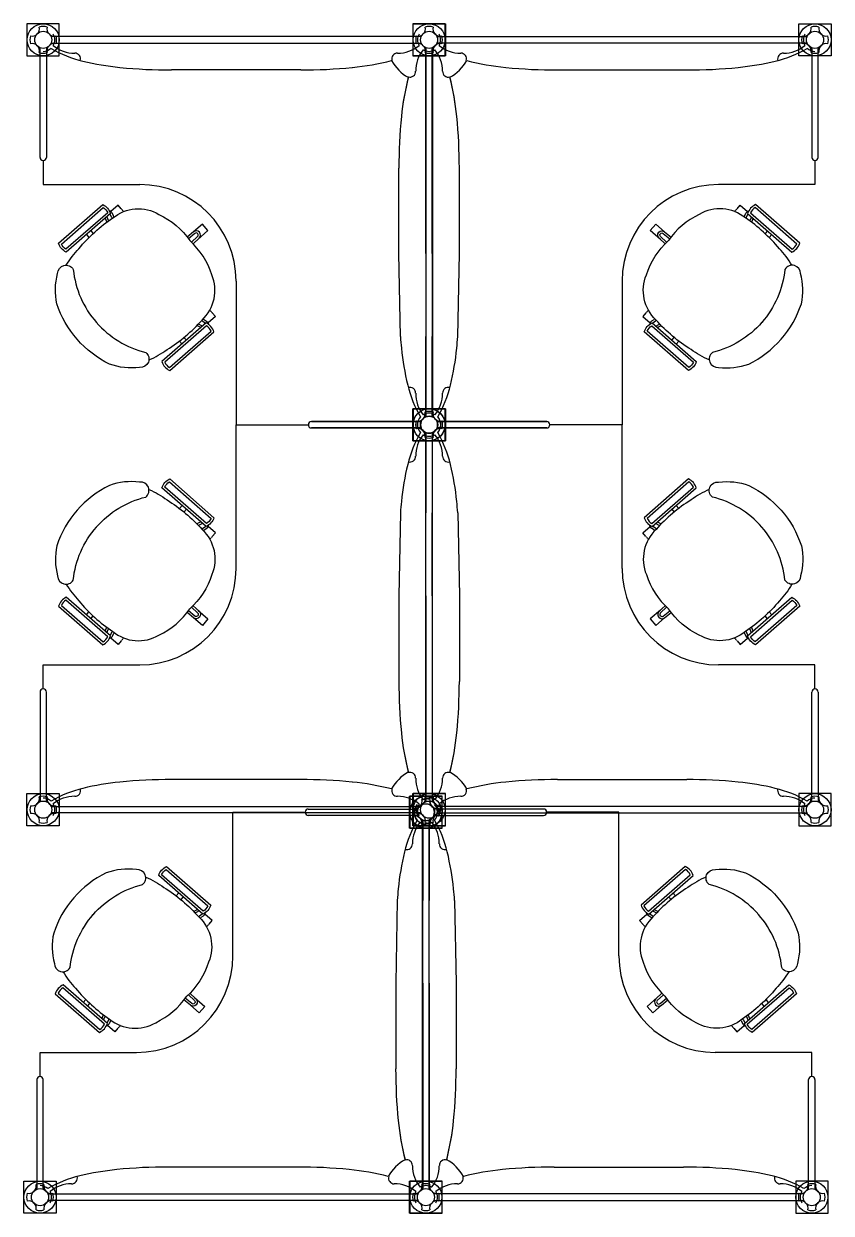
# Model space of a CAD drawing. Header units: centimetres. Extents: x 534 to 2907, y -1306 to 581.
# Drawn here: x 2188.1 to 2521.6, y 50.8 to 541.9 of the extents above; entities that cross this region are included whole.
import ezdxf

# ---------------------------------------------------------------- set-up
doc = ezdxf.new("R2010")
doc.units = ezdxf.units.CM
doc.linetypes.add('CACHE', pattern=[0.375, 0.25, -0.125])
doc.layers.add('layer_1', color=175, linetype='Continuous')
doc.layers.add('layer_2', color=251, linetype='Continuous')

msp = doc.modelspace()

# ---------------------------------------------------------------- linework, layer by layer
at = {"layer": 'layer_1'}
for p, q in [((2352.24, 536.59), (2199.39, 536.59)), ((2358.79, 536.59), (2511.63, 536.59)), ((2194.79, 486.74), (2194.79, 532.03)), ((2197.44, 532.03), (2197.44, 486.74)), ((2199.39, 533.94), (2352.24, 533.94)), ((2354.15, 531.99), (2354.15, 412.66)), ((2354.22, 446.97), (2354.22, 531.99)), ((2356.8, 446.97), (2356.8, 531.99)), ((2356.87, 531.99), (2356.87, 412.66)), ((2511.63, 533.94), (2358.79, 533.94)), ((2513.58, 532.03), (2513.58, 486.74)), ((2516.23, 486.74), (2516.23, 532.03)), ((2196.12, 475.51), (2235.96, 475.51)), ((2514.91, 475.51), (2475.07, 475.51)), ((2213.96, 454.84), (2215.02, 453.62)), ((2215.75, 456.41), (2216.74, 455.28)), ((2495.27, 456.41), (2494.29, 455.28)), ((2497.06, 454.84), (2496, 453.62)), ((2275.8, 435.67), (2275.8, 376.33)), ((2435.23, 435.67), (2435.23, 376.33)), ((2354.15, 412.7), (2354.15, 379.6)), ((2354.22, 379.6), (2354.22, 412.7)), ((2356.8, 379.6), (2356.8, 412.7)), ((2356.87, 412.7), (2356.87, 379.6)), ((2253.45, 409.66), (2252.39, 410.87)), ((2255.24, 411.23), (2254.26, 412.35)), ((2455.78, 411.23), (2456.76, 412.35)), ((2457.58, 409.66), (2458.63, 410.87)), ((2275.8, 316.99), (2275.8, 376.33)), ((2275.8, 376.33), (2305.62, 376.33)), ((2275.8, 376.33), (2305.62, 376.33)), ((2306.95, 377.65), (2352.24, 377.65)), ((2352.24, 377.65), (2306.95, 377.65)), ((2352.24, 375), (2306.95, 375)), ((2306.95, 375), (2352.24, 375)), ((2404.08, 377.65), (2358.79, 377.65)), ((2358.79, 377.65), (2404.08, 377.65)), ((2358.79, 375), (2404.08, 375)), ((2404.08, 375), (2358.79, 375)), ((2435.23, 376.33), (2405.4, 376.33)), ((2435.23, 376.33), (2405.4, 376.33)), ((2435.23, 316.99), (2435.23, 376.33)), ((2354.15, 339.95), (2354.15, 373.05)), ((2354.22, 373.05), (2354.22, 339.95)), ((2356.8, 373.05), (2356.8, 339.95)), ((2356.87, 339.95), (2356.87, 373.05)), ((2253.45, 342.99), (2252.39, 341.78)), ((2255.24, 341.42), (2254.26, 340.3)), ((2354.15, 220.66), (2354.15, 340)), ((2356.87, 220.66), (2356.87, 340)), ((2455.78, 341.42), (2456.76, 340.3)), ((2457.58, 342.99), (2458.63, 341.78)), ((2354.22, 305.69), (2354.22, 220.66)), ((2356.8, 305.69), (2356.8, 220.66)), ((2213.96, 297.82), (2215.02, 299.03)), ((2215.75, 296.25), (2216.74, 297.37)), ((2495.27, 296.25), (2494.29, 297.37)), ((2497.06, 297.82), (2496, 299.03)), ((2196.12, 277.15), (2235.96, 277.15)), ((2514.91, 277.15), (2475.07, 277.15)), ((2194.79, 265.92), (2194.79, 220.63)), ((2197.44, 220.63), (2197.44, 265.92)), ((2513.58, 220.63), (2513.58, 265.92)), ((2516.23, 265.92), (2516.23, 220.63)), ((2199.39, 218.71), (2352.24, 218.71)), ((2274.47, 156.99), (2274.47, 216.33)), ((2274.47, 216.33), (2304.3, 216.33)), ((2305.62, 217.65), (2350.91, 217.65)), ((2402.75, 217.65), (2357.46, 217.65)), ((2511.63, 218.71), (2358.79, 218.71)), ((2433.9, 216.33), (2404.08, 216.33)), ((2433.9, 156.99), (2433.9, 216.33)), ((2352.24, 216.06), (2199.39, 216.06)), ((2350.91, 215), (2305.62, 215)), ((2352.82, 179.95), (2352.82, 213.05)), ((2352.9, 213.05), (2352.9, 179.95)), ((2355.47, 213.05), (2355.47, 179.95)), ((2355.55, 179.95), (2355.55, 213.05)), ((2357.46, 215), (2402.75, 215)), ((2358.79, 216.06), (2511.63, 216.06)), ((2252.12, 182.99), (2251.06, 181.78)), ((2456.25, 182.99), (2457.31, 181.78)), ((2253.92, 181.42), (2252.94, 180.3)), ((2352.82, 60.66), (2352.82, 180)), ((2355.55, 60.66), (2355.55, 180)), ((2454.46, 181.42), (2455.44, 180.3)), ((2352.9, 145.69), (2352.9, 60.66)), ((2355.47, 145.69), (2355.47, 60.66)), ((2212.63, 137.82), (2213.69, 139.03)), ((2495.74, 137.82), (2494.68, 139.03)), ((2214.43, 136.25), (2215.41, 137.37)), ((2493.94, 136.25), (2492.96, 137.37)), ((2194.79, 117.15), (2234.63, 117.15)), ((2513.58, 117.15), (2473.74, 117.15)), ((2193.47, 105.92), (2193.47, 60.63)), ((2196.12, 60.63), (2196.12, 105.92)), ((2512.26, 60.63), (2512.26, 105.92)), ((2514.91, 105.92), (2514.91, 60.63)), ((2198.07, 58.71), (2350.91, 58.71)), ((2350.91, 56.06), (2198.07, 56.06)), ((2510.31, 58.71), (2357.46, 58.71)), ((2357.46, 56.06), (2510.31, 56.06))]:
    msp.add_line(p, q, dxfattribs=at)
at = {"layer": 'layer_1', "linetype": 'Continuous'}
for p, q in [((2196.12, 485.41), (2196.12, 475.51)), ((2514.91, 485.41), (2514.91, 475.51)), ((2354.22, 446.97), (2354.22, 412.7)), ((2356.8, 446.97), (2356.8, 412.7)), ((2354.22, 305.69), (2354.22, 339.95)), ((2356.8, 305.69), (2356.8, 339.95)), ((2196.12, 267.24), (2196.12, 277.15)), ((2514.91, 267.24), (2514.91, 277.15)), ((2352.9, 145.69), (2352.9, 179.95)), ((2355.47, 145.69), (2355.47, 179.95)), ((2194.79, 107.24), (2194.79, 117.15)), ((2513.58, 107.24), (2513.58, 117.15))]:
    msp.add_line(p, q, dxfattribs=at)
for points in [[(2189.41, 528.64), (2202.74, 528.64), (2202.74, 541.89), (2189.41, 541.89)], [(2348.8, 528.64), (2362.13, 528.64), (2362.13, 541.89), (2348.8, 541.89)], [(2362.22, 528.64), (2348.89, 528.64), (2348.89, 541.89), (2362.22, 541.89)], [(2521.61, 528.64), (2508.28, 528.64), (2508.28, 541.89), (2521.61, 541.89)], [(2348.77, 382.95), (2362.1, 382.95), (2362.1, 369.7), (2348.77, 369.7)], [(2348.77, 369.7), (2362.1, 369.7), (2362.1, 382.95), (2348.77, 382.95)], [(2362.26, 382.95), (2348.93, 382.95), (2348.93, 369.7), (2362.26, 369.7)], [(2362.26, 369.7), (2348.93, 369.7), (2348.93, 382.95), (2362.26, 382.95)], [(2189.41, 224.01), (2202.74, 224.01), (2202.74, 210.77), (2189.41, 210.77)], [(2347.44, 222.95), (2360.77, 222.95), (2360.77, 209.7), (2347.44, 209.7)], [(2360.93, 222.95), (2347.6, 222.95), (2347.6, 209.7), (2360.93, 209.7)], [(2348.8, 224.01), (2362.13, 224.01), (2362.13, 210.77), (2348.8, 210.77)], [(2362.22, 224.01), (2348.89, 224.01), (2348.89, 210.77), (2362.22, 210.77)], [(2521.61, 224.01), (2508.28, 224.01), (2508.28, 210.77), (2521.61, 210.77)], [(2188.08, 64.01), (2201.41, 64.01), (2201.41, 50.77), (2188.08, 50.77)], [(2347.48, 64.01), (2360.81, 64.01), (2360.81, 50.77), (2347.48, 50.77)], [(2360.9, 64.01), (2347.56, 64.01), (2347.56, 50.77), (2360.9, 50.77)], [(2520.29, 64.01), (2506.96, 64.01), (2506.96, 50.77), (2520.29, 50.77)]]:
    msp.add_lwpolyline(points, close=True, dxfattribs=at)
at = {"layer": 'layer_1'}
for points in [[(2220.71, 467.22, -0.207753), (2223.92, 463.55), (2205.65, 447.57, -0.207753), (2202.44, 451.25)], [(2490.31, 467.22, 0.207753), (2487.1, 463.55), (2505.37, 447.57, 0.207753), (2508.58, 451.25)], [(2266.62, 414.69, 0.207753), (2263.41, 418.37), (2245.14, 402.4, 0.207753), (2248.35, 398.72)], [(2444.4, 414.69, -0.207753), (2447.61, 418.37), (2465.88, 402.4, -0.207753), (2462.67, 398.72)], [(2266.62, 337.96, -0.207753), (2263.41, 334.28), (2245.14, 350.25, -0.207753), (2248.35, 353.93)], [(2444.4, 337.96, 0.207753), (2447.61, 334.28), (2465.88, 350.25, 0.207753), (2462.67, 353.93)], [(2220.71, 285.43, 0.207753), (2223.92, 289.11), (2205.65, 305.08, 0.207753), (2202.44, 301.4)], [(2490.31, 285.43, -0.207753), (2487.1, 289.11), (2505.37, 305.08, -0.207753), (2508.58, 301.4)], [(2265.3, 177.96, -0.207753), (2262.09, 174.28), (2243.81, 190.25, -0.207753), (2247.03, 193.93)], [(2443.07, 177.96, 0.207753), (2446.29, 174.28), (2464.56, 190.25, 0.207753), (2461.34, 193.93)], [(2219.38, 125.43, 0.207753), (2222.6, 129.11), (2204.33, 145.08, 0.207753), (2201.11, 141.4)], [(2488.99, 125.43, -0.207753), (2485.77, 129.11), (2504.05, 145.08, -0.207753), (2507.26, 141.4)]]:
    msp.add_lwpolyline(points, format="xyb", close=True, dxfattribs=at)
for points in [[(2228.32, 465.54), (2227.01, 467.03), (2224, 464.4)], [(2482.71, 465.54), (2484.01, 467.03), (2487.02, 464.4)], [(2259.94, 452.84), (2264.15, 456.52), (2261.84, 459.16), (2258.22, 455.99)], [(2451.08, 452.84), (2446.87, 456.52), (2449.18, 459.16), (2452.8, 455.99)], [(2265.95, 422.48), (2267.26, 420.99), (2264.24, 418.35)], [(2445.07, 422.48), (2443.76, 420.99), (2446.78, 418.35)], [(2265.95, 330.17), (2267.26, 331.67), (2264.24, 334.3)], [(2445.07, 330.17), (2443.76, 331.67), (2446.78, 334.3)], [(2259.94, 299.82), (2264.15, 296.14), (2261.84, 293.5), (2258.22, 296.66)], [(2451.08, 299.82), (2446.87, 296.14), (2449.18, 293.5), (2452.8, 296.66)], [(2228.32, 287.12), (2227.01, 285.62), (2224, 288.26)], [(2482.71, 287.12), (2484.01, 285.62), (2487.02, 288.26)], [(2264.63, 170.17), (2265.93, 171.67), (2262.92, 174.3)], [(2443.74, 170.17), (2442.44, 171.67), (2445.45, 174.3)], [(2258.61, 139.82), (2262.82, 136.14), (2260.52, 133.5), (2256.9, 136.66)], [(2449.76, 139.82), (2445.55, 136.14), (2447.86, 133.5), (2451.48, 136.66)], [(2226.99, 127.12), (2225.69, 125.62), (2222.67, 128.26)], [(2481.38, 127.12), (2482.69, 125.62), (2485.7, 128.26)]]:
    msp.add_lwpolyline(points, dxfattribs=at)
for points in [[(2205.62, 442.18, -0.057489), (2210.84, 449.03, -0.071475), (2224.87, 461.74, -0.311745), (2243.9, 463.21, -0.130308), (2256.69, 452.34)], [(2222.4, 462.22), (2222.94, 460.84, -0.491323)], [(2225.08, 462.71), (2224.64, 463.66, 0.22938), (2223.46, 464.63)], [(2224.38, 462.1), (2223.83, 463.28, 0.040993), (2223.76, 463.4)], [(2505.41, 442.18, 0.057489), (2500.19, 449.03, 0.071475), (2486.15, 461.74, 0.311745), (2467.12, 463.21, 0.130308), (2454.33, 452.34)], [(2485.94, 462.71), (2486.38, 463.66, -0.22938), (2487.56, 464.63)], [(2486.64, 462.1), (2487.19, 463.28, -0.040993), (2487.26, 463.4)], [(2488.62, 462.22), (2488.08, 460.84, 0.491323)], [(2221.69, 461.59), (2222.23, 460.22, -0.491323)], [(2489.33, 461.59), (2488.79, 460.22, 0.491323)], [(2239.79, 403.09, 0.057489), (2247.28, 407.34, 0.071475), (2261.75, 419.55, 0.311745), (2265.75, 438.22, 0.130308), (2256.69, 452.34)], [(2258.02, 451.05), (2260.52, 453.36, 0.971301), (2258.21, 456), (2255.58, 453.84, -0.491323)], [(2257.39, 451.68), (2259.91, 454.02, 0.971301), (2258.78, 455.31), (2256.13, 453.12, -0.491323)], [(2471.23, 403.09, -0.057489), (2463.74, 407.34, -0.071475), (2449.27, 419.55, -0.311745), (2445.27, 438.22, -0.130308), (2454.34, 452.34)], [(2453, 451.05), (2450.5, 453.36, -0.971301), (2452.81, 456), (2455.44, 453.84, 0.491323)], [(2453.63, 451.68), (2451.11, 454.02, -0.971301), (2452.24, 455.31), (2454.89, 453.12, 0.491323)], [(2218.05, 418.62, 0.155221), (2238.49, 406.18, -0.75956), (2235.93, 400.02, -0.12086), (2223.5, 401.39, -0.103151), (2210.12, 411.64, -0.103151), (2201.76, 426.27, -0.12086), (2202.06, 438.76, -0.75956), (2208.51, 440.48, 0.155221), (2218.11, 418.56)], [(2492.97, 418.62, -0.155221), (2472.53, 406.18, 0.75956), (2475.1, 400.02, 0.12086), (2487.52, 401.39, 0.103151), (2500.9, 411.64, 0.103151), (2509.27, 426.27, 0.12086), (2508.96, 438.76, 0.75956), (2502.52, 440.48, -0.155221), (2492.92, 418.56)], [(2261.9, 417.05), (2260.58, 417.79, 0.491323)], [(2262.01, 419.04), (2263.12, 418.34, -0.049806), (2263.25, 418.23)], [(2262.72, 419.65), (2263.6, 419.09, -0.230699), (2264.4, 417.78)], [(2448.3, 419.65), (2447.42, 419.09, 0.230699), (2446.62, 417.78)], [(2449.01, 419.04), (2447.91, 418.34, 0.049806), (2447.77, 418.23)], [(2449.12, 417.05), (2450.44, 417.79, -0.491323)], [(2261.18, 416.42), (2259.87, 417.16, 0.491323)], [(2449.84, 416.42), (2451.16, 417.16, -0.491323)], [(2218.05, 334.03, -0.155221), (2238.49, 346.48, 0.75956), (2235.93, 352.63, 0.12086), (2223.5, 351.27, 0.103151), (2210.12, 341.02, 0.103151), (2201.76, 326.38, 0.12086), (2202.06, 313.89, 0.75956), (2208.51, 312.17, -0.155221), (2218.11, 334.09)], [(2239.79, 349.57, -0.057489), (2247.28, 345.31, -0.071475), (2261.75, 333.11, -0.311745), (2265.75, 314.44, -0.130308), (2256.69, 300.31)], [(2471.23, 349.57, 0.057489), (2463.74, 345.31, 0.071475), (2449.27, 333.11, 0.311745), (2445.27, 314.44, 0.130308), (2454.34, 300.31)], [(2492.97, 334.03, 0.155221), (2472.53, 346.48, -0.75956), (2475.1, 352.63, -0.12086), (2487.52, 351.27, -0.103151), (2500.9, 341.02, -0.103151), (2509.27, 326.38, -0.12086), (2508.96, 313.89, -0.75956), (2502.52, 312.17, 0.155221), (2492.92, 334.09)], [(2261.18, 336.23), (2259.87, 335.5, -0.491323)], [(2261.9, 335.6), (2260.58, 334.87, -0.491323)], [(2262.01, 333.62), (2263.12, 334.32, 0.049806), (2263.25, 334.42)], [(2262.72, 333), (2263.6, 333.56, 0.230699), (2264.4, 334.87)], [(2448.3, 333), (2447.42, 333.56, -0.230699), (2446.62, 334.87)], [(2449.01, 333.62), (2447.91, 334.32, -0.049806), (2447.77, 334.42)], [(2449.12, 335.6), (2450.44, 334.87, 0.491323)], [(2449.84, 336.23), (2451.16, 335.5, 0.491323)], [(2205.62, 310.47, 0.057489), (2210.84, 303.62, 0.071475), (2224.87, 290.91, 0.311745), (2243.9, 289.44, 0.130308), (2256.69, 300.32)], [(2505.41, 310.47, -0.057489), (2500.19, 303.62, -0.071475), (2486.15, 290.91, -0.311745), (2467.12, 289.44, -0.130308), (2454.33, 300.32)], [(2258.02, 301.61), (2260.52, 299.29, -0.971301), (2258.21, 296.65), (2255.58, 298.82, 0.491323)], [(2257.39, 300.97), (2259.91, 298.64, -0.971301), (2258.78, 297.34), (2256.13, 299.53, 0.491323)], [(2453, 301.61), (2450.5, 299.29, 0.971301), (2452.81, 296.65), (2455.44, 298.82, -0.491323)], [(2453.63, 300.97), (2451.11, 298.64, 0.971301), (2452.24, 297.34), (2454.89, 299.53, -0.491323)], [(2221.69, 291.06), (2222.23, 292.44, 0.491323)], [(2222.4, 290.44), (2222.94, 291.81, 0.491323)], [(2225.08, 289.94), (2224.64, 289, -0.22938), (2223.46, 288.03)], [(2224.38, 290.56), (2223.83, 289.37, -0.040993), (2223.76, 289.25)], [(2485.94, 289.94), (2486.38, 289, 0.22938), (2487.56, 288.03)], [(2486.64, 290.56), (2487.19, 289.37, 0.040993), (2487.26, 289.25)], [(2488.62, 290.44), (2488.08, 291.81, -0.491323)], [(2489.33, 291.06), (2488.79, 292.44, -0.491323)], [(2216.73, 174.03, -0.155221), (2237.17, 186.48, 0.75956), (2234.6, 192.63, 0.12086), (2222.18, 191.27, 0.103151), (2208.8, 181.02, 0.103151), (2200.43, 166.38, 0.12086), (2200.74, 153.89, 0.75956), (2207.18, 152.17, -0.155221), (2216.78, 174.09)], [(2491.65, 174.03, 0.155221), (2471.2, 186.48, -0.75956), (2473.77, 192.63, -0.12086), (2486.19, 191.27, -0.103151), (2499.57, 181.02, -0.103151), (2507.94, 166.38, -0.12086), (2507.63, 153.89, -0.75956), (2501.19, 152.17, 0.155221), (2491.59, 174.09)], [(2238.47, 189.57, -0.057489), (2245.95, 185.31, -0.071475), (2260.42, 173.11, -0.311745), (2264.43, 154.44, -0.130308), (2255.36, 140.31)], [(2469.9, 189.57, 0.057489), (2462.42, 185.31, 0.071475), (2447.95, 173.11, 0.311745), (2443.95, 154.44, 0.130308), (2453.01, 140.31)], [(2259.86, 176.23), (2258.54, 175.5, -0.491323)], [(2260.57, 175.6), (2259.26, 174.87, -0.491323)], [(2260.69, 173.62), (2261.79, 174.32, 0.049806), (2261.93, 174.42)], [(2261.39, 173), (2262.27, 173.56, 0.230699), (2263.08, 174.87)], [(2446.98, 173), (2446.1, 173.56, -0.230699), (2445.3, 174.87)], [(2447.68, 173.62), (2446.58, 174.32, -0.049806), (2446.45, 174.42)], [(2447.8, 175.6), (2449.12, 174.87, 0.491323)], [(2448.52, 176.23), (2449.83, 175.5, 0.491323)], [(2204.29, 150.47, 0.057489), (2209.51, 143.62, 0.071475), (2223.54, 130.91, 0.311745), (2242.58, 129.44, 0.130308), (2255.37, 140.32)], [(2504.08, 150.47, -0.057489), (2498.86, 143.62, -0.071475), (2484.83, 130.91, -0.311745), (2465.79, 129.44, -0.130308), (2453.01, 140.32)], [(2256.7, 141.61), (2259.2, 139.29, -0.971301), (2256.89, 136.65), (2254.26, 138.82, 0.491323)], [(2256.06, 140.97), (2258.59, 138.64, -0.971301), (2257.46, 137.34), (2254.8, 139.53, 0.491323)], [(2451.67, 141.61), (2449.17, 139.29, 0.971301), (2451.48, 136.65), (2454.11, 138.82, -0.491323)], [(2452.31, 140.97), (2449.78, 138.64, 0.971301), (2450.91, 137.34), (2453.57, 139.53, -0.491323)], [(2220.36, 131.06), (2220.9, 132.44, 0.491323)], [(2221.08, 130.44), (2221.62, 131.81, 0.491323)], [(2223.76, 129.94), (2223.32, 129, -0.22938), (2222.14, 128.03)], [(2223.05, 130.56), (2222.5, 129.37, -0.040993), (2222.44, 129.25)], [(2484.62, 129.94), (2485.05, 129, 0.22938), (2486.24, 128.03)], [(2485.32, 130.56), (2485.87, 129.37, 0.040993), (2485.94, 129.25)], [(2487.29, 130.44), (2486.75, 131.81, -0.491323)], [(2488.01, 131.06), (2487.47, 132.44, -0.491323)]]:
    msp.add_lwpolyline(points, format="xyb", dxfattribs=at)
at = {"layer": 'layer_1', "linetype": 'CACHE'}
for points in [[(2224.62, 461.57), (2224.38, 462.1, 0.971301)], [(2225.35, 462.12), (2225.08, 462.71, 0.971301)], [(2485.67, 462.12), (2485.94, 462.71, -0.971301)], [(2486.4, 461.57), (2486.64, 462.1, -0.971301)], [(2222.23, 460.22), (2222.33, 459.95, -0.491323)], [(2222.94, 460.84), (2223.08, 460.49, -0.491323)], [(2488.08, 460.84), (2487.94, 460.49, 0.491323)], [(2488.79, 460.22), (2488.69, 459.95, 0.491323)], [(2260.58, 417.79), (2260.28, 417.95, 0.491323)], [(2261.55, 419.33), (2262.01, 419.04, -0.971301)], [(2262.2, 419.99), (2262.72, 419.65, -0.971301)], [(2448.83, 419.99), (2448.3, 419.65, 0.971301)], [(2449.47, 419.33), (2449.01, 419.04, 0.971301)], [(2450.44, 417.79), (2450.74, 417.95, -0.491323)], [(2259.87, 417.16), (2259.64, 417.29, 0.491323)], [(2451.16, 417.16), (2451.38, 417.29, -0.491323)], [(2259.87, 335.5), (2259.64, 335.37, -0.491323)], [(2260.58, 334.87), (2260.28, 334.7, -0.491323)], [(2450.44, 334.87), (2450.74, 334.7, 0.491323)], [(2451.16, 335.5), (2451.38, 335.37, 0.491323)], [(2261.55, 333.32), (2262.01, 333.62, 0.971301)], [(2262.2, 332.67), (2262.72, 333, 0.971301)], [(2448.83, 332.67), (2448.3, 333, -0.971301)], [(2449.47, 333.32), (2449.01, 333.62, -0.971301)], [(2222.23, 292.44), (2222.33, 292.71, 0.491323)], [(2222.94, 291.81), (2223.08, 292.16, 0.491323)], [(2224.62, 291.08), (2224.38, 290.56, -0.971301)], [(2225.35, 290.53), (2225.08, 289.94, -0.971301)], [(2485.67, 290.53), (2485.94, 289.94, 0.971301)], [(2486.4, 291.08), (2486.64, 290.56, 0.971301)], [(2488.08, 291.81), (2487.94, 292.16, -0.491323)], [(2488.79, 292.44), (2488.69, 292.71, -0.491323)], [(2258.54, 175.5), (2258.31, 175.37, -0.491323)], [(2259.26, 174.87), (2258.96, 174.7, -0.491323)], [(2260.23, 173.32), (2260.69, 173.62, 0.971301)], [(2260.87, 172.67), (2261.39, 173, 0.971301)], [(2447.5, 172.67), (2446.98, 173, -0.971301)], [(2448.14, 173.32), (2447.68, 173.62, -0.971301)], [(2449.12, 174.87), (2449.42, 174.7, 0.491323)], [(2449.83, 175.5), (2450.06, 175.37, 0.491323)], [(2220.9, 132.44), (2221.01, 132.71, 0.491323)], [(2487.47, 132.44), (2487.36, 132.71, -0.491323)], [(2221.62, 131.81), (2221.76, 132.16, 0.491323)], [(2223.29, 131.08), (2223.05, 130.56, -0.971301)], [(2224.03, 130.53), (2223.76, 129.94, -0.971301)], [(2484.34, 130.53), (2484.62, 129.94, 0.971301)], [(2485.08, 131.08), (2485.32, 130.56, 0.971301)], [(2486.75, 131.81), (2486.62, 132.16, -0.491323)]]:
    msp.add_lwpolyline(points, format="xyb", dxfattribs=at)
for points in [[(2229.09, 464.24), (2229.29, 464.42), (2228.32, 465.54)], [(2481.93, 464.24), (2481.73, 464.42), (2482.71, 465.54)], [(2264.84, 423.48), (2264.98, 423.6), (2265.95, 422.48)], [(2446.18, 423.48), (2446.05, 423.6), (2445.07, 422.48)], [(2264.84, 329.18), (2264.98, 329.05), (2265.95, 330.17)], [(2446.18, 329.18), (2446.05, 329.05), (2445.07, 330.17)], [(2229.09, 288.41), (2229.29, 288.23), (2228.32, 287.12)], [(2481.93, 288.41), (2481.73, 288.23), (2482.71, 287.12)], [(2263.51, 169.18), (2263.65, 169.05), (2264.63, 170.17)], [(2444.86, 169.18), (2444.72, 169.05), (2443.74, 170.17)], [(2227.77, 128.41), (2227.97, 128.23), (2226.99, 127.12)], [(2480.61, 128.41), (2480.4, 128.23), (2481.38, 127.12)]]:
    msp.add_lwpolyline(points, dxfattribs=at)
at = {"layer": 'layer_1'}
for centre, radius, start, end in [((2514.91, 535.27), 5.52, 342.8771, 17.1229), ((2196.12, 486.74), 1.32, 180, 0), ((2514.91, 486.74), 1.32, 180, 0), ((2355.47, 376.33), 3.53, 67.9757, 112.0243), ((2355.55, 376.33), 3.53, 67.9757, 112.0243), ((2306.95, 376.33), 1.32, 90, 270), ((2306.95, 376.33), 1.32, 90, 270), ((2306.95, 376.33), 1.32, 90, 270), ((2306.95, 376.33), 1.32, 90, 270), ((2355.51, 376.33), 3.53, 157.9757, 202.0243), ((2355.51, 376.33), 3.53, 157.9757, 202.0243), ((2355.51, 376.33), 3.53, 337.9757, 22.0243), ((2355.51, 376.33), 3.53, 337.9757, 22.0243), ((2404.08, 376.33), 1.32, 270, 90), ((2404.08, 376.33), 1.32, 270, 90), ((2404.08, 376.33), 1.32, 270, 90), ((2404.08, 376.33), 1.32, 270, 90), ((2355.47, 376.33), 3.53, 247.9757, 292.0243), ((2355.55, 376.33), 3.53, 247.9757, 292.0243), ((2196.12, 265.92), 1.32, 0, 180), ((2514.91, 265.92), 1.32, 0, 180), ((2305.62, 216.33), 1.32, 90, 270), ((2305.62, 216.33), 1.32, 90, 270), ((2354.19, 216.33), 3.53, 157.9757, 202.0243), ((2354.19, 216.33), 3.53, 337.9757, 22.0243), ((2402.75, 216.33), 1.32, 270, 90), ((2402.75, 216.33), 1.32, 270, 90), ((2514.91, 217.39), 5.52, 342.8771, 17.1229), ((2354.15, 216.33), 3.53, 247.9757, 292.0243), ((2354.22, 216.33), 3.53, 247.9757, 292.0243), ((2194.79, 105.92), 1.32, 0, 180), ((2513.58, 105.92), 1.32, 0, 180), ((2513.58, 57.39), 5.52, 342.8771, 17.1229)]:
    msp.add_arc(centre, radius, start, end, dxfattribs=at)
at = {"layer": 'layer_1', "linetype": 'Continuous'}
for centre, start, end in [((2235.96, 435.67), 0, 90), ((2475.07, 435.67), 90, 180), ((2235.96, 316.99), 270, 0), ((2475.07, 316.99), 180, 270), ((2234.63, 156.99), 270, 0), ((2473.74, 156.99), 180, 270)]:
    msp.add_arc(centre, 39.84, start, end, dxfattribs=at)
at = {"layer": 'layer_2', "linetype": 'Continuous'}
for p, q in [((2302.49, 522.82), (2249.1, 522.82)), ((2408.53, 522.82), (2461.93, 522.82)), ((2343.02, 446.97), (2343.02, 482.29)), ((2343.02, 446.97), (2343.02, 482.29)), ((2368, 446.97), (2368, 482.29)), ((2368, 446.97), (2368, 482.29)), ((2343.67, 412.7), (2343.02, 446.97)), ((2367.36, 412.7), (2368, 446.97)), ((2343.67, 339.95), (2343.02, 305.69)), ((2367.36, 339.95), (2368, 305.69)), ((2343.02, 305.69), (2343.02, 270.37)), ((2343.02, 305.69), (2343.02, 270.37)), ((2368, 305.69), (2368, 270.37)), ((2368, 305.69), (2368, 270.37)), ((2302.49, 229.84), (2249.1, 229.84)), ((2408.53, 229.84), (2461.93, 229.84)), ((2342.34, 179.95), (2341.7, 145.69)), ((2366.03, 179.95), (2366.67, 145.69)), ((2341.7, 145.69), (2341.7, 110.37)), ((2341.7, 145.69), (2341.7, 110.37)), ((2366.67, 145.69), (2366.67, 110.37)), ((2366.67, 145.69), (2366.67, 110.37)), ((2301.17, 69.84), (2247.77, 69.84)), ((2407.2, 69.84), (2460.6, 69.84))]:
    msp.add_line(p, q, dxfattribs=at)
for points in [[(2220.84, 466.01, -0.143707), (2222.74, 463.84), (2205.52, 448.78, -0.143707), (2203.62, 450.96)], [(2490.18, 466.01, 0.143707), (2488.28, 463.84), (2505.5, 448.78, 0.143707), (2507.4, 450.96)], [(2265.44, 414.99, 0.143707), (2263.54, 417.16), (2246.32, 402.11, 0.143707), (2248.22, 399.93)], [(2445.58, 414.99, -0.143707), (2447.48, 417.16), (2464.7, 402.11, -0.143707), (2462.8, 399.93)], [(2265.44, 337.67, -0.143707), (2263.54, 335.49), (2246.32, 350.55, -0.143707), (2248.22, 352.72)], [(2445.58, 337.67, 0.143707), (2447.48, 335.49), (2464.7, 350.55, 0.143707), (2462.8, 352.72)], [(2220.84, 286.64, 0.143707), (2222.74, 288.82), (2205.52, 303.87, 0.143707), (2203.62, 301.69)], [(2490.18, 286.64, -0.143707), (2488.28, 288.82), (2505.5, 303.87, -0.143707), (2507.4, 301.69)], [(2264.12, 177.67, -0.143707), (2262.22, 175.49), (2244.99, 190.55, -0.143707), (2246.9, 192.72)], [(2444.25, 177.67, 0.143707), (2446.16, 175.49), (2463.38, 190.55, 0.143707), (2461.48, 192.72)], [(2219.52, 126.64, 0.143707), (2221.42, 128.82), (2204.2, 143.87, 0.143707), (2202.29, 141.69)], [(2488.86, 126.64, -0.143707), (2486.95, 128.82), (2504.18, 143.87, -0.143707), (2506.08, 141.69)]]:
    msp.add_lwpolyline(points, format="xyb", close=True, dxfattribs=at)
for centre, radius in [((2196.12, 535.27), 6.62), ((2355.51, 535.27), 6.62), ((2355.51, 535.27), 6.62), ((2514.91, 535.27), 6.62), ((2196.12, 535.27, 89.18), 3.53), ((2355.51, 535.27), 3.53), ((2355.51, 535.27), 3.53), ((2514.91, 535.27, 89.18), 3.53), ((2355.47, 376.33), 6.62), ((2355.47, 376.33), 6.62), ((2355.55, 376.33), 6.62), ((2355.55, 376.33), 6.62), ((2355.47, 376.33), 3.53), ((2355.47, 376.33), 3.53), ((2355.55, 376.33), 3.53), ((2355.55, 376.33), 3.53), ((2196.12, 217.39), 6.62), ((2354.15, 216.33), 6.62), ((2354.22, 216.33), 6.62), ((2355.51, 217.39), 6.62), ((2355.51, 217.39), 6.62), ((2514.91, 217.39), 6.62), ((2196.12, 217.39, 89.18), 3.53), ((2354.15, 216.33), 3.53), ((2354.22, 216.33), 3.53), ((2355.51, 217.39), 3.53), ((2355.51, 217.39), 3.53), ((2514.91, 217.39, 89.18), 3.53), ((2194.79, 57.39), 6.62), ((2354.19, 57.39), 6.62), ((2354.19, 57.39), 6.62), ((2513.58, 57.39), 6.62), ((2194.79, 57.39, 89.18), 3.53), ((2354.19, 57.39), 3.53), ((2354.19, 57.39), 3.53), ((2513.58, 57.39, 89.18), 3.53)]:
    msp.add_circle(centre, radius, dxfattribs=at)
for centre, radius, start, end in [((2191.53, 539.85), 3.04, 256.8555, 13.1445), ((2196.12, 535.27), 5.52, 72.8771, 107.1229), ((2200.7, 539.85), 3.04, 166.8555, 283.1445), ((2350.93, 539.85), 3.04, 256.8555, 13.1445), ((2350.93, 539.85), 3.04, 256.8555, 13.1445), ((2355.51, 535.27), 5.52, 72.8771, 107.1229), ((2355.51, 535.27), 5.52, 72.8771, 107.1229), ((2360.09, 539.85), 3.04, 166.8555, 283.1445), ((2360.09, 539.85), 3.04, 166.8555, 283.1445), ((2510.32, 539.85), 3.04, 256.8555, 13.1445), ((2514.91, 535.27), 5.52, 72.8771, 107.1229), ((2519.49, 539.85), 3.04, 166.8555, 283.1445), ((2196.12, 535.27), 5.52, 162.8771, 197.1229), ((2196.12, 535.27), 4.77, 0, 29.656), ((2196.12, 535.27), 5.52, 342.8771, 17.1229), ((2355.51, 535.27), 5.52, 162.8771, 197.1229), ((2355.51, 535.27), 5.52, 162.8771, 197.1229), ((2355.51, 535.27), 4.77, 150.344, 180), ((2355.51, 535.27), 4.77, 0, 29.656), ((2355.51, 535.27), 5.52, 342.8771, 17.1229), ((2355.51, 535.27), 5.52, 342.8771, 17.1229), ((2514.91, 535.27), 5.52, 162.8771, 197.1229), ((2514.91, 535.27), 4.77, 150.344, 180), ((2191.53, 530.68), 3.04, 346.8555, 103.1445), ((2196.12, 535.27), 4.77, 270, 312.5131), ((2200.7, 530.68), 3.04, 76.8555, 193.1445), ((2223.93, 573.95), 48.84, 239.7656, 256.4729), ((2196.12, 535.27), 4.77, 330.344, 0), ((2208.96, 543.36), 13.6, 230.2115, 270.686), ((2342.63, 543.36), 13.6, 269.314, 309.9273), ((2363.56, 522.42), 13.6, 140.1323, 180.686), ((2350.93, 530.68), 3.04, 346.8555, 103.1445), ((2350.93, 530.68), 3.04, 346.8555, 103.1445), ((2355.51, 535.27), 4.77, 180, 209.3645), ((2355.51, 535.27), 4.77, 239.9952, 270), ((2355.51, 535.27), 4.77, 240.344, 270), ((2355.51, 535.27), 4.77, 270, 300.0048), ((2355.51, 535.27), 4.77, 270, 299.656), ((2360.09, 530.68), 3.04, 76.8555, 193.1445), ((2360.09, 530.68), 3.04, 76.8555, 193.1445), ((2347.46, 522.42), 13.6, 359.314, 39.8677), ((2355.51, 535.27), 4.77, 330.6355, 0), ((2368.39, 543.36), 13.6, 230.0727, 270.686), ((2487.09, 573.95), 48.84, 283.5271, 300.2344), ((2502.06, 543.36), 13.6, 269.314, 309.7885), ((2510.32, 530.68), 3.04, 346.8555, 103.1445), ((2514.91, 535.27), 4.77, 180, 209.656), ((2514.91, 535.27), 4.77, 227.4869, 270), ((2519.49, 530.68), 3.04, 76.8555, 193.1445), ((2196.12, 535.27), 5.52, 252.8771, 287.1229), ((2209.15, 527.37), 2.38, 344.3064, 90.686), ((2239.03, 636.71), 113.39, 256.471, 264.3084), ((2312.68, 635.81), 112.49, 275.6759, 284.0508), ((2355.47, 535.27), 17.7, 208.9776, 241.0224), ((2342.44, 527.37), 2.38, 89.314, 195.6936), ((2355.51, 535.27), 5.52, 252.8771, 287.1229), ((2355.51, 535.27), 5.52, 252.8771, 287.1229), ((2355.55, 535.27), 17.7, 298.9776, 331.0224), ((2368.59, 527.37), 2.38, 344.3064, 90.686), ((2398.35, 635.81), 112.49, 255.9492, 264.3241), ((2471.99, 636.71), 113.39, 275.6916, 283.529), ((2501.87, 527.37), 2.38, 89.314, 195.6936), ((2514.91, 535.27), 5.52, 252.8771, 287.1229), ((2249.1, 737.66), 214.85, 264.3084, 270), ((2302.49, 737.66), 214.85, 270, 275.6916), ((2302.49, 737.66), 214.85, 270, 275.6916), ((2347.58, 522.23), 2.38, 254.3064, 0.686), ((2363.44, 522.23), 2.38, 179.314, 285.6936), ((2408.53, 737.66), 214.85, 264.3084, 270), ((2408.53, 737.66), 214.85, 264.3084, 270), ((2461.93, 737.66), 214.85, 270, 275.6916), ((2455.72, 492.51), 112.19, 165.8501, 174.3294), ((2456.02, 492.47), 112.49, 165.9492, 174.3241), ((2255.3, 492.51), 112.19, 5.6706, 14.1499), ((2255, 492.47), 112.49, 5.6759, 14.0508), ((2557.87, 482.29), 214.85, 174.3084, 180), ((2557.87, 482.29), 214.85, 174.3084, 180), ((2153.15, 482.29), 214.85, 0, 5.6916), ((2153.15, 482.29), 214.85, 0, 5.6916), ((2557.87, 429.31), 214.85, 184.4325, 185.6916), ((2557.87, 429.31), 214.85, 184.4325, 185.6916), ((2153.15, 429.31), 214.85, 354.3084, 355.5675), ((2153.15, 429.31), 214.85, 354.3084, 355.5675), ((2456.91, 419.25), 113.39, 185.6916, 193.529), ((2254.11, 419.25), 113.39, 346.471, 354.3084), ((2394.16, 404.14), 48.84, 193.5271, 210.2344), ((2347.58, 389.36), 2.38, 359.314, 105.6936), ((2363.56, 389.17), 13.6, 179.314, 219.7885), ((2347.46, 389.17), 13.6, 320.2115, 0.686), ((2316.86, 404.14), 48.84, 329.7656, 346.4729), ((2363.44, 389.36), 2.38, 74.3064, 180.686), ((2350.89, 380.91), 3.04, 256.8555, 13.1445), ((2350.89, 380.91), 3.04, 256.8555, 13.1445), ((2350.96, 380.91), 3.04, 256.8555, 13.1445), ((2350.96, 380.91), 3.04, 256.8555, 13.1445), ((2355.47, 376.33), 4.77, 137.4869, 180), ((2355.47, 376.33), 4.77, 137.4869, 180), ((2355.47, 376.33), 4.77, 90, 119.656), ((2355.55, 376.33), 4.77, 90, 119.656), ((2355.47, 376.33), 5.52, 72.8771, 107.1229), ((2355.47, 376.33), 5.52, 72.8771, 107.1229), ((2355.55, 376.33), 5.52, 72.8771, 107.1229), ((2355.55, 376.33), 5.52, 72.8771, 107.1229), ((2355.47, 376.33), 4.77, 60.344, 90), ((2355.55, 376.33), 4.77, 60.344, 90), ((2360.06, 380.91), 3.04, 166.8555, 283.1445), ((2360.06, 380.91), 3.04, 166.8555, 283.1445), ((2360.13, 380.91), 3.04, 166.8555, 283.1445), ((2360.13, 380.91), 3.04, 166.8555, 283.1445), ((2355.55, 376.33), 4.77, 0, 42.5131), ((2355.55, 376.33), 4.77, 0, 42.5131), ((2355.47, 376.33), 5.52, 162.8771, 197.1229), ((2355.47, 376.33), 5.52, 162.8771, 197.1229), ((2355.55, 376.33), 5.52, 162.8771, 197.1229), ((2355.55, 376.33), 5.52, 162.8771, 197.1229), ((2350.89, 371.74), 3.04, 346.8555, 103.1445), ((2350.89, 371.74), 3.04, 346.8555, 103.1445), ((2350.96, 371.74), 3.04, 346.8555, 103.1445), ((2350.96, 371.74), 3.04, 346.8555, 103.1445), ((2355.47, 376.33), 4.77, 180, 222.5131), ((2355.47, 376.33), 4.77, 180, 222.5131), ((2360.06, 371.74), 3.04, 76.8555, 193.1445), ((2360.06, 371.74), 3.04, 76.8555, 193.1445), ((2360.13, 371.74), 3.04, 76.8555, 193.1445), ((2360.13, 371.74), 3.04, 76.8555, 193.1445), ((2355.55, 376.33), 4.77, 317.4869, 0), ((2355.55, 376.33), 4.77, 317.4869, 0), ((2355.47, 376.33), 5.52, 342.8771, 17.1229), ((2355.47, 376.33), 5.52, 342.8771, 17.1229), ((2355.55, 376.33), 5.52, 342.8771, 17.1229), ((2355.55, 376.33), 5.52, 342.8771, 17.1229), ((2394.16, 348.51), 48.84, 149.7656, 166.4729), ((2363.56, 363.48), 13.6, 140.2115, 180.686), ((2355.47, 376.33), 4.77, 240.344, 270), ((2355.55, 376.33), 4.77, 240.344, 270), ((2355.47, 376.33), 5.52, 252.8771, 287.1229), ((2355.47, 376.33), 5.52, 252.8771, 287.1229), ((2355.55, 376.33), 5.52, 252.8771, 287.1229), ((2355.55, 376.33), 5.52, 252.8771, 287.1229), ((2355.47, 376.33), 4.77, 270, 299.656), ((2355.55, 376.33), 4.77, 270, 299.656), ((2347.46, 363.48), 13.6, 359.314, 39.7885), ((2316.86, 348.51), 48.84, 13.5271, 30.2344), ((2456.91, 333.41), 113.39, 166.471, 174.3084), ((2347.58, 363.29), 2.38, 254.3064, 0.686), ((2363.44, 363.29), 2.38, 179.314, 285.6936), ((2254.11, 333.41), 113.39, 5.6916, 13.529), ((2557.87, 323.35), 214.85, 174.3084, 175.5675), ((2557.87, 323.35), 214.85, 174.3084, 175.5675), ((2153.15, 323.35), 214.85, 4.4325, 5.6916), ((2153.15, 323.35), 214.85, 4.4325, 5.6916), ((2557.87, 270.37), 214.85, 180, 185.6916), ((2557.87, 270.37), 214.85, 180, 185.6916), ((2153.15, 270.37), 214.85, 354.3084, 0), ((2153.15, 270.37), 214.85, 354.3084, 0), ((2455.72, 260.15), 112.19, 185.6706, 194.1499), ((2456.02, 260.19), 112.49, 185.6759, 194.0508), ((2255.3, 260.15), 112.19, 345.8501, 354.3294), ((2255, 260.19), 112.49, 345.9492, 354.3241), ((2355.47, 217.39), 17.7, 118.9776, 151.0224), ((2347.58, 230.43), 2.38, 359.314, 105.6936), ((2363.44, 230.43), 2.38, 74.3064, 180.686), ((2355.55, 217.39), 17.7, 28.9776, 61.0224), ((2223.93, 178.71), 48.84, 103.5271, 120.2344), ((2209.15, 225.28), 2.38, 269.314, 15.6936), ((2239.03, 115.95), 113.39, 95.6916, 103.529), ((2249.1, 14.99), 214.85, 90, 95.6916), ((2302.49, 14.99), 214.85, 84.3084, 90), ((2302.49, 14.99), 214.85, 84.3084, 90), ((2312.68, 116.84), 112.49, 75.9492, 84.3241), ((2342.44, 225.28), 2.38, 164.3064, 270.686), ((2363.56, 230.23), 13.6, 179.314, 219.8677), ((2347.46, 230.23), 13.6, 320.1323, 0.686), ((2368.59, 225.28), 2.38, 269.314, 15.6936), ((2398.35, 116.84), 112.49, 95.6759, 104.0508), ((2408.53, 14.99), 214.85, 90, 95.6916), ((2408.53, 14.99), 214.85, 90, 95.6916), ((2461.93, 14.99), 214.85, 84.3084, 90), ((2471.99, 115.95), 113.39, 76.471, 84.3084), ((2487.09, 178.71), 48.84, 59.7656, 76.4729), ((2501.87, 225.28), 2.38, 164.3064, 270.686), ((2191.53, 221.97), 3.04, 256.8555, 13.1445), ((2196.12, 217.39), 5.52, 72.8771, 107.1229), ((2196.12, 217.39), 4.77, 47.4869, 90), ((2200.7, 221.97), 3.04, 166.8555, 283.1445), ((2208.96, 209.3), 13.6, 89.314, 129.7885), ((2342.63, 209.3), 13.6, 50.0727, 90.686), ((2349.57, 220.91), 3.04, 256.8555, 13.1445), ((2349.64, 220.91), 3.04, 256.8555, 13.1445), ((2350.93, 221.97), 3.04, 256.8555, 13.1445), ((2350.93, 221.97), 3.04, 256.8555, 13.1445), ((2354.15, 216.33), 5.52, 72.8771, 107.1229), ((2354.22, 216.33), 5.52, 72.8771, 107.1229), ((2355.51, 217.39), 4.77, 90, 120.0048), ((2355.51, 217.39), 4.77, 90, 119.656), ((2355.51, 217.39), 5.52, 72.8771, 107.1229), ((2355.51, 217.39), 5.52, 72.8771, 107.1229), ((2355.51, 217.39), 4.77, 60.344, 90), ((2355.51, 217.39), 4.77, 59.9952, 90), ((2358.73, 220.91), 3.04, 166.8555, 283.1445), ((2358.81, 220.91), 3.04, 166.8555, 283.1445), ((2360.09, 221.97), 3.04, 166.8555, 283.1445), ((2360.09, 221.97), 3.04, 166.8555, 283.1445), ((2368.39, 209.3), 13.6, 89.314, 129.9273), ((2502.06, 209.3), 13.6, 50.2115, 90.686), ((2510.32, 221.97), 3.04, 256.8555, 13.1445), ((2514.91, 217.39), 4.77, 90, 132.5131), ((2514.91, 217.39), 5.52, 72.8771, 107.1229), ((2519.49, 221.97), 3.04, 166.8555, 283.1445), ((2196.12, 217.39), 5.52, 162.8771, 197.1229), ((2196.12, 217.39), 4.77, 360, 29.656), ((2196.12, 217.39), 4.77, 330.344, 0), ((2196.12, 217.39), 5.52, 342.8771, 17.1229), ((2354.15, 216.33), 5.52, 162.8771, 197.1229), ((2354.22, 216.33), 5.52, 162.8771, 197.1229), ((2354.15, 216.33), 4.77, 137.4869, 180), ((2354.15, 216.33), 4.77, 180, 222.5131), ((2355.51, 217.39), 5.52, 162.8771, 197.1229), ((2355.51, 217.39), 5.52, 162.8771, 197.1229), ((2355.51, 217.39), 4.77, 150.6355, 180), ((2355.51, 217.39), 4.77, 180, 209.656), ((2354.22, 216.33), 4.77, 0, 42.5131), ((2354.22, 216.33), 4.77, 317.4869, 0), ((2354.15, 216.33), 5.52, 342.8771, 17.1229), ((2354.22, 216.33), 5.52, 342.8771, 17.1229), ((2355.51, 217.39), 4.77, 330.344, 0), ((2355.51, 217.39), 4.77, 360, 29.3645), ((2355.51, 217.39), 5.52, 342.8771, 17.1229), ((2355.51, 217.39), 5.52, 342.8771, 17.1229), ((2514.91, 217.39), 5.52, 162.8771, 197.1229), ((2514.91, 217.39), 4.77, 150.344, 180), ((2514.91, 217.39), 4.77, 180, 209.656), ((2191.53, 212.81), 3.04, 346.8555, 103.1445), ((2196.12, 217.39), 5.52, 252.8771, 287.1229), ((2200.7, 212.81), 3.04, 76.8555, 193.1445), ((2392.83, 188.51), 48.84, 149.7656, 166.4729), ((2362.24, 203.48), 13.6, 140.2115, 180.686), ((2349.57, 211.74), 3.04, 346.8555, 103.1445), ((2349.64, 211.74), 3.04, 346.8555, 103.1445), ((2350.93, 212.81), 3.04, 346.8555, 103.1445), ((2350.93, 212.81), 3.04, 346.8555, 103.1445), ((2354.15, 216.33), 4.77, 240.344, 270), ((2354.22, 216.33), 4.77, 240.344, 270), ((2355.51, 217.39), 5.52, 252.8771, 287.1229), ((2355.51, 217.39), 5.52, 252.8771, 287.1229), ((2354.15, 216.33), 4.77, 270, 299.656), ((2354.22, 216.33), 4.77, 270, 299.656), ((2358.73, 211.74), 3.04, 76.8555, 193.1445), ((2358.81, 211.74), 3.04, 76.8555, 193.1445), ((2346.13, 203.48), 13.6, 359.314, 39.7885), ((2360.09, 212.81), 3.04, 76.8555, 193.1445), ((2360.09, 212.81), 3.04, 76.8555, 193.1445), ((2315.54, 188.51), 48.84, 13.5271, 30.2344), ((2510.32, 212.81), 3.04, 346.8555, 103.1445), ((2514.91, 217.39), 5.52, 252.8771, 287.1229), ((2519.49, 212.81), 3.04, 76.8555, 193.1445), ((2354.15, 216.33), 5.52, 252.8771, 287.1229), ((2354.22, 216.33), 5.52, 252.8771, 287.1229), ((2346.26, 203.29), 2.38, 254.3064, 0.686), ((2362.12, 203.29), 2.38, 179.314, 285.6936), ((2455.59, 173.41), 113.39, 166.471, 174.3084), ((2252.78, 173.41), 113.39, 5.6916, 13.529), ((2556.54, 163.35), 214.85, 174.3084, 175.5675), ((2556.54, 163.35), 214.85, 174.3084, 175.5675), ((2151.83, 163.35), 214.85, 4.4325, 5.6916), ((2151.83, 163.35), 214.85, 4.4325, 5.6916), ((2556.54, 110.37), 214.85, 180, 185.6916), ((2556.54, 110.37), 214.85, 180, 185.6916), ((2151.83, 110.37), 214.85, 354.3084, 0), ((2151.83, 110.37), 214.85, 354.3084, 0), ((2454.4, 100.15), 112.19, 185.6706, 194.1499), ((2454.69, 100.19), 112.49, 185.6759, 194.0508), ((2253.98, 100.15), 112.19, 345.8501, 354.3294), ((2253.68, 100.19), 112.49, 345.9492, 354.3241), ((2237.71, -44.05), 113.39, 95.6916, 103.529), ((2247.77, -145.01), 214.85, 90, 95.6916), ((2301.17, -145.01), 214.85, 84.3084, 90), ((2301.17, -145.01), 214.85, 84.3084, 90), ((2311.35, -43.16), 112.49, 75.9492, 84.3241), ((2354.15, 57.39), 17.7, 118.9776, 151.0224), ((2346.26, 70.43), 2.38, 359.314, 105.6936), ((2362.24, 70.23), 13.6, 179.314, 219.8677), ((2346.13, 70.23), 13.6, 320.1323, 0.686), ((2362.12, 70.43), 2.38, 74.3064, 180.686), ((2354.22, 57.39), 17.7, 28.9776, 61.0224), ((2397.02, -43.16), 112.49, 95.6759, 104.0508), ((2407.2, -145.01), 214.85, 90, 95.6916), ((2407.2, -145.01), 214.85, 90, 95.6916), ((2460.6, -145.01), 214.85, 84.3084, 90), ((2470.66, -44.05), 113.39, 76.471, 84.3084), ((2222.61, 18.71), 48.84, 103.5271, 120.2344), ((2207.83, 65.28), 2.38, 269.314, 15.6936), ((2341.11, 65.28), 2.38, 164.3064, 270.686), ((2367.26, 65.28), 2.38, 269.314, 15.6936), ((2485.76, 18.71), 48.84, 59.7656, 76.4729), ((2500.54, 65.28), 2.38, 164.3064, 270.686), ((2194.79, 57.39), 5.52, 162.8771, 197.1229), ((2190.21, 61.97), 3.04, 256.8555, 13.1445), ((2194.79, 57.39), 5.52, 72.8771, 107.1229), ((2194.79, 57.39), 4.77, 47.4869, 90), ((2199.38, 61.97), 3.04, 166.8555, 283.1445), ((2207.64, 49.3), 13.6, 89.314, 129.7885), ((2194.79, 57.39), 4.77, 360, 29.656), ((2194.79, 57.39), 5.52, 342.8771, 17.1229), ((2341.3, 49.3), 13.6, 50.0727, 90.686), ((2354.19, 57.39), 5.52, 162.8771, 197.1229), ((2354.19, 57.39), 5.52, 162.8771, 197.1229), ((2349.6, 61.97), 3.04, 256.8555, 13.1445), ((2349.6, 61.97), 3.04, 256.8555, 13.1445), ((2354.19, 57.39), 4.77, 150.6355, 180), ((2354.19, 57.39), 4.77, 90, 120.0048), ((2354.19, 57.39), 4.77, 90, 119.656), ((2354.19, 57.39), 5.52, 72.8771, 107.1229), ((2354.19, 57.39), 5.52, 72.8771, 107.1229), ((2354.19, 57.39), 4.77, 60.344, 90), ((2354.19, 57.39), 4.77, 59.9952, 90), ((2358.77, 61.97), 3.04, 166.8555, 283.1445), ((2358.77, 61.97), 3.04, 166.8555, 283.1445), ((2367.07, 49.3), 13.6, 89.314, 129.9273), ((2354.19, 57.39), 4.77, 360, 29.3645), ((2354.19, 57.39), 5.52, 342.8771, 17.1229), ((2354.19, 57.39), 5.52, 342.8771, 17.1229), ((2500.73, 49.3), 13.6, 50.2115, 90.686), ((2513.58, 57.39), 5.52, 162.8771, 197.1229), ((2509, 61.97), 3.04, 256.8555, 13.1445), ((2513.58, 57.39), 4.77, 150.344, 180), ((2513.58, 57.39), 4.77, 90, 132.5131), ((2513.58, 57.39), 5.52, 72.8771, 107.1229), ((2518.16, 61.97), 3.04, 166.8555, 283.1445), ((2190.21, 52.81), 3.04, 346.8555, 103.1445), ((2199.38, 52.81), 3.04, 76.8555, 193.1445), ((2194.79, 57.39), 4.77, 330.344, 0), ((2349.6, 52.81), 3.04, 346.8555, 103.1445), ((2349.6, 52.81), 3.04, 346.8555, 103.1445), ((2354.19, 57.39), 4.77, 180, 209.656), ((2358.77, 52.81), 3.04, 76.8555, 193.1445), ((2358.77, 52.81), 3.04, 76.8555, 193.1445), ((2354.19, 57.39), 4.77, 330.344, 0), ((2509, 52.81), 3.04, 346.8555, 103.1445), ((2513.58, 57.39), 4.77, 180, 209.656), ((2518.16, 52.81), 3.04, 76.8555, 193.1445), ((2194.79, 57.39), 5.52, 252.8771, 287.1229), ((2354.19, 57.39), 5.52, 252.8771, 287.1229), ((2354.19, 57.39), 5.52, 252.8771, 287.1229), ((2513.58, 57.39), 5.52, 252.8771, 287.1229)]:
    msp.add_arc(centre, radius, start, end, dxfattribs=at)

doc.saveas('drawing.dxf')
